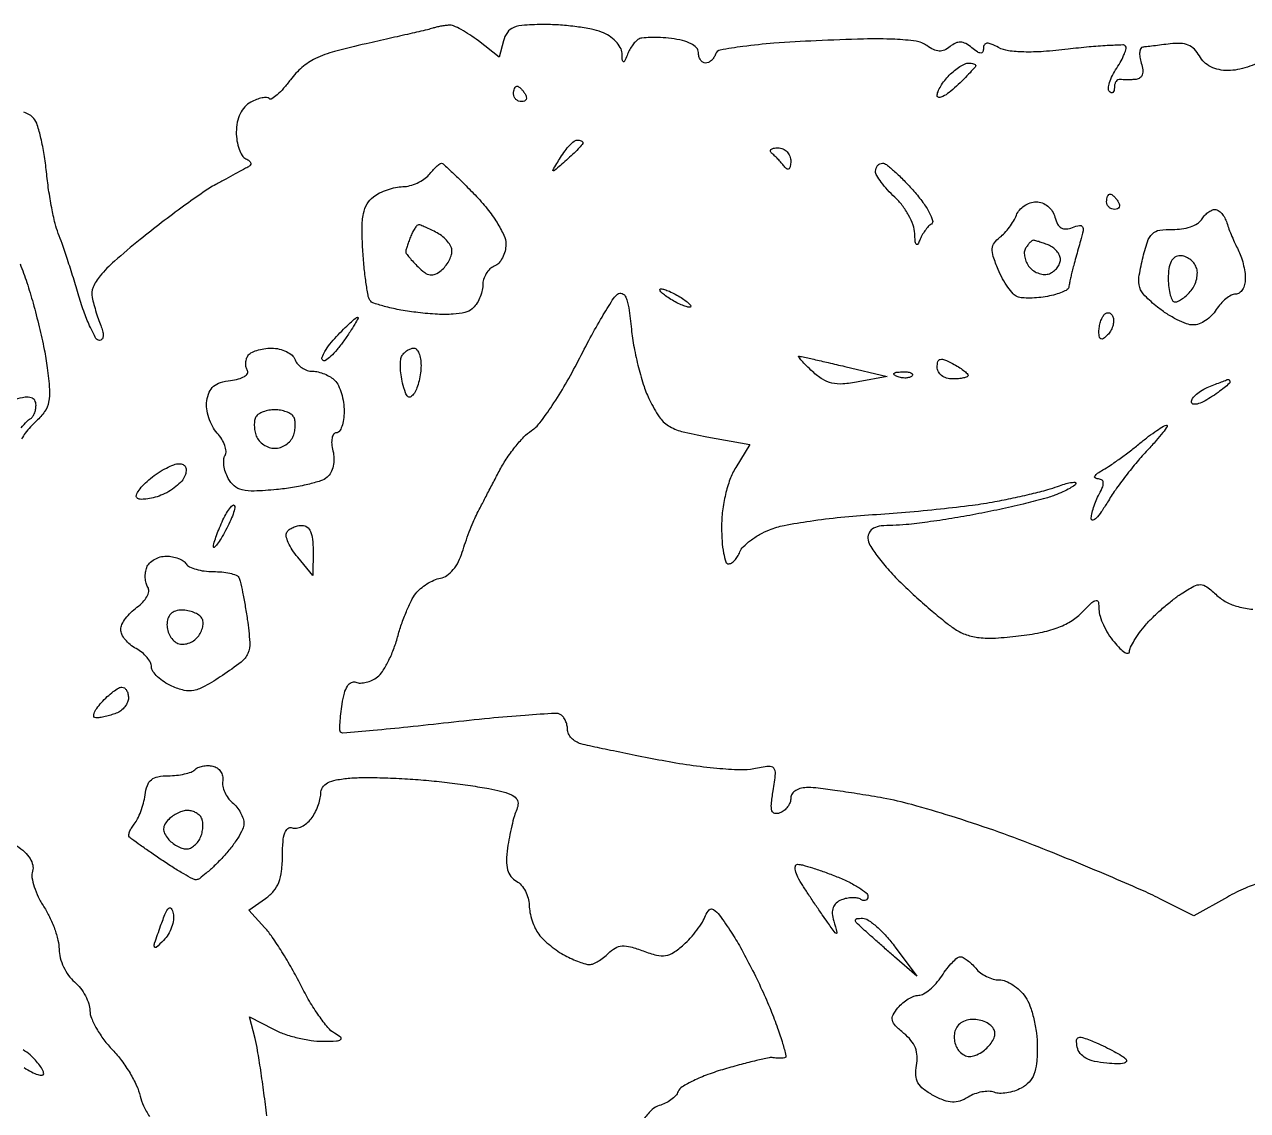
# Model space of a CAD drawing. Extents: x 0 to 102, y 0 to 135.
# Drawn here: x 41.24 to 54.68, y 38.5 to 50.42 of the extents above; entities that cross this region are included whole.
import ezdxf

# ---------------------------------------------------------------- set-up
doc = ezdxf.new("R2010")
doc.units = 0
doc.header["$MEASUREMENT"] = 0

msp = doc.modelspace()

# ---------------------------------------------------------------- linework, layer by layer
for points in [[(54.778595, 49.995784, -0.03084), (54.674673, 49.955077, -0.03052), (54.564176, 49.926787, -0.044507), (54.464227, 49.916691, -0.054897), (54.363007, 49.926639, -0.065462), (54.272604, 49.958454, -0.070606), (54.199032, 50.009886, -0.082264), (54.147083, 50.07744, 0.073696), (54.093344, 50.14984, 0.09837), (54.025438, 50.195212, 0.086257), (53.938338, 50.214766, 0.045016), (53.826856, 50.210169, -0.001262), (53.732674, 50.197984, -0.001424), (53.642159, 50.186767, -0.001299), (53.565129, 50.177647, -0.007789), (53.524949, 50.173629, 0.26322), (53.502684, 50.158434, 0.092548), (53.491886, 50.11981, 0.062357), (53.49393, 50.063862, 0.036582), (53.5095, 49.9986, -0.045324), (53.525628, 49.925361, -0.10991), (53.520526, 49.870533, -0.1602), (53.495015, 49.835502, -0.134305), (53.451751, 49.819382, -0.012106), (53.404429, 49.81628, -0.010307), (53.3544, 49.815249, -0.010435), (53.308825, 49.8162, -0.028724), (53.27685, 49.819382, 0.160889), (53.252697, 49.815423, 0.117605), (53.232038, 49.797464, 0.092074), (53.21812, 49.7677, 0.06353), (53.2134, 49.7307, -0.054903), (53.209638, 49.696541, -0.165262), (53.197608, 49.676785, -0.25649), (53.180057, 49.673334, -0.119911), (53.15964, 49.68576, -0.227942), (53.147668, 49.719911, -0.047559), (53.161022, 49.783783, -0.041101), (53.192458, 49.861739, -0.028653), (53.239837, 49.943963, 0.019584), (53.288493, 50.024972, 0.029763), (53.323624, 50.099171, 0.029602), (53.343836, 50.159452, 0.268626), (53.336962, 50.185238, 0.208108), (53.304766, 50.197913, 0.004717), (53.135979, 50.190354, 0.009794), (52.935436, 50.175531, 0.006376), (52.704488, 50.150931, -0.01232), (52.435349, 50.125494, -0.02335), (52.217686, 50.120508, -0.02843), (52.049578, 50.134093, -0.088712), (51.942023, 50.169072, 0.023063), (51.862058, 50.207235, 0.113228), (51.813096, 50.215825, 0.251098), (51.785872, 50.199363, 0.134532), (51.7752, 50.160418, -0.10101), (51.76737, 50.122056, -0.316536), (51.746201, 50.10893, -0.13722), (51.709302, 50.121604, -0.022289), (51.6483, 50.1678, 0.0492), (51.582227, 50.212462, 0.112193), (51.524583, 50.228579, 0.122001), (51.468779, 50.217637, 0.064163), (51.408709, 50.179592, -0.067924), (51.347809, 50.141658, -0.11645), (51.289342, 50.130439, -0.10281), (51.226961, 50.146179, -0.045026), (51.15356, 50.190384, 0.124078), (51.035088, 50.238413, 0.023632), (50.801613, 50.25972, 0.017471), (50.457359, 50.262754, 0.005363), (49.937919, 50.243605, 0.00623), (49.474649, 50.215759, 0.01516), (49.134232, 50.180636, 0.011968), (48.884935, 50.141155, 0.273543), (48.832418, 50.095555, -0.066894), (48.814269, 50.058489, -0.064797), (48.786813, 50.02708, -0.069977), (48.754612, 50.00583, -0.111354), (48.72255, 49.9986, -0.149773), (48.692976, 50.007662, -0.098647), (48.66778, 50.033158, -0.081881), (48.650789, 50.071266, -0.064091), (48.645, 50.116244, 0.195399), (48.624459, 50.166798, 0.081502), (48.564176, 50.211334, 0.05817), (48.469984, 50.246511, 0.031259), (48.34777, 50.268588, 0.01673), (48.228781, 50.278459, 0.020407), (48.117058, 50.279408, 0.019379), (48.024485, 50.272819, 0.118638), (47.979755, 50.256694, 0.068394), (47.949186, 50.229951, 0.02849), (47.915573, 50.18651, 0.027532), (47.884361, 50.1352, 0.031943), (47.860664, 50.0832, -0.011044), (47.834294, 50.018276, -0.411886), (47.82086, 50.012887, -0.280625), (47.810469, 50.02733, -0.00801), (47.805679, 50.106444, 0.119589), (47.787238, 50.169975, 0.061379), (47.737216, 50.236719, 0.055695), (47.665483, 50.296378, 0.054846), (47.581993, 50.339094, 0.042528), (47.470794, 50.370867, 0.015497), (47.308991, 50.397364, 0.015236), (47.129338, 50.415545, 0.017599), (46.95736, 50.4216, 0.014898), (46.734482, 50.414958, 0.079274), (46.615852, 50.388704, 0.14333), (46.546481, 50.334782, 0.092653), (46.502804, 50.24214), (46.455874, 50.06268), (46.227728, 50.24214, 0.020065), (46.133463, 50.310351, 0.023607), (46.038887, 50.366922, 0.023431), (45.955732, 50.406579, 0.117747), (45.905241, 50.414921, 0.017439), (45.862974, 50.410443, 0.010844), (45.813761, 50.402394, 0.010877), (45.765499, 50.392332, 0.019296), (45.7263, 50.381656, -0.018002), (45.667894, 50.365587, -0.000924), (45.477013, 50.320765, -0.00147), (45.249792, 50.268557, -0.001066), (44.996464, 50.211701, 0.012006), (44.649592, 50.12584, 0.044481), (44.438495, 50.047449, 0.066138), (44.290789, 49.951402, 0.05644), (44.164164, 49.815316, -0.019279), (44.089134, 49.721615, -0.032675), (44.018546, 49.650128, -0.036455), (43.960014, 49.605305, -0.355438), (43.931127, 49.608273, 0.195218), (43.902741, 49.620268, 0.05037), (43.852223, 49.615891, 0.043562), (43.790968, 49.598664, 0.032556), (43.727077, 49.569647, 0.088279), (43.661437, 49.517911, 0.06975), (43.611205, 49.442549, 0.062738), (43.579636, 49.348342, 0.049547), (43.569, 49.241273, 0.040232), (43.576811, 49.144351, 0.046382), (43.600064, 49.054612, 0.052284), (43.634129, 48.984219, 0.145766), (43.67475, 48.94815, -0.055492), (43.712294, 48.92526, -0.173192), (43.728014, 48.900706, -0.236985), (43.722254, 48.877057, -0.100721), (43.6959, 48.856361, 0.006653), (43.647535, 48.831288, 0.001182), (43.557744, 48.782939, 0.001278), (43.452776, 48.725751, 0.001151), (43.344382, 48.666011, 0.024456), (43.205316, 48.579804, 0.006306), (42.989837, 48.427128, 0.006403), (42.748218, 48.246535, 0.006477), (42.512241, 48.060498, 0.009779), (42.229814, 47.822554, 0.039637), (42.073014, 47.661458, 0.071452), (41.996358, 47.536426, 0.156963), (41.98573, 47.425998, 0.013033), (42.005067, 47.347493, 0.008405), (42.03135, 47.257574, 0.008449), (42.060037, 47.17045, 0.015733), (42.086672, 47.10105, -0.045491), (42.104753, 47.044017, -0.087545), (42.106732, 46.996266, -0.142576), (42.092975, 46.965166, -0.221283), (42.066832, 46.953, -0.271954), (42.027737, 46.975962, -0.018322), (41.966509, 47.095895, -0.022277), (41.901762, 47.253032, -0.014526), (41.840554, 47.43945, 0.003773), (41.779292, 47.640523, 0.003675), (41.714477, 47.84242, 0.003625), (41.654941, 48.018972, 0.013687), (41.613859, 48.128162, -0.038407), (41.578921, 48.237062, -0.011012), (41.541674, 48.410405, -0.011014), (41.508167, 48.608449, -0.011497), (41.483955, 48.804962, 0.015244), (41.459118, 48.994825, 0.017877), (41.423704, 49.172896, 0.017022), (41.383632, 49.319909, 0.096389), (41.345429, 49.391132, 0.087575), (41.299331, 49.43088, 0.062066), (41.236633, 49.458347, 0.060844)], [(41.194306, 47.793399, -0.014122), (41.268895, 47.5875, -0.012368), (41.337292, 47.36207, -0.008541), (41.403989, 47.103841, -0.008617), (41.459623, 46.853222, -0.017408), (41.493117, 46.6538, -0.015163), (41.517344, 46.415369, -0.067775), (41.508323, 46.275483, -0.101073), (41.464403, 46.171952, -0.058207), (41.374856, 46.069638, 0.022934), (41.307996, 46.003307, 0.027291), (41.251505, 45.934714, 0.027766), (41.211058, 45.872824, 0.131587)], [(54.822222, 40.995243, 0.047508), (54.654129, 40.939961, 0.024249), (54.454942, 40.840984), (54.085055, 40.63425), (53.712678, 40.822363, 0.013451), (53.505698, 40.920025, 0.0031), (53.151471, 41.073046, 0.0032), (52.741078, 41.244226, 0.003121), (52.3251, 41.411593, 0.010046), (51.889911, 41.573511, 0.00839), (51.421731, 41.728309, 0.008488), (50.98861, 41.855469, 0.022787), (50.6754, 41.926504, 0.00432), (50.418521, 41.970286, 0.004894), (50.171369, 42.007737, 0.004475), (49.960838, 42.035615, 0.026806), (49.85055, 42.043248, 0.057531), (49.776324, 42.035844, 0.082362), (49.714982, 42.011434, 0.103638), (49.674655, 41.973895, 0.154884), (49.6602, 41.928351, -0.092156), (49.651181, 41.879836, -0.066747), (49.624724, 41.831507, -0.065095), (49.585599, 41.790685, -0.077706), (49.539432, 41.764159, -0.13683), (49.484154, 41.758924, -0.282576), (49.452971, 41.786736, -0.099136), (49.446076, 41.859828, -0.014326), (49.465917, 42.00901, 0.012551), (49.491644, 42.197324, 0.213375), (49.473023, 42.255502, 0.247536), (49.418975, 42.275554, 0.016838), (49.251979, 42.247966, -0.059348), (49.105418, 42.236387, -0.012542), (48.848979, 42.253028, -0.012968), (48.550815, 42.287715, -0.011982), (48.246843, 42.338554, -0.001607), (47.95113, 42.396313, -0.002028), (47.677944, 42.451737, -0.001607), (47.449155, 42.499888, -0.016306), (47.35485, 42.523292, -0.068034), (47.298256, 42.548005, -0.067774), (47.25029, 42.587026, -0.07374), (47.217887, 42.633853, -0.115029), (47.2068, 42.681408, 0.056795), (47.201351, 42.729226, 0.049968), (47.185221, 42.776815, 0.052777), (47.161475, 42.817149, 0.095203), (47.133339, 42.843016, 0.154678), (47.074279, 42.857886, 0.002703), (46.740949, 42.835962, 0.006544), (46.350271, 42.803, 0.00428), (45.900699, 42.755248, -0.002577), (45.454399, 42.706306, -0.004172), (45.074294, 42.669808, -0.000857), (44.740941, 42.64118, -0.234884), (44.715187, 42.65139, -0.188294), (44.706508, 42.67447, -0.010022), (44.70911, 42.754349, -0.014593), (44.717058, 42.85131, -0.010017), (44.731475, 42.96073, -0.027925), (44.756417, 43.079571, -0.075551), (44.790951, 43.158265, -0.136471), (44.833572, 43.196807, -0.210616), (44.882425, 43.199191, 0.099321), (44.933313, 43.190539, 0.052938), (44.996833, 43.19919, 0.04973), (45.062389, 43.222417, 0.054843), (45.119779, 43.257561, 0.085297), (45.17565, 43.318557, 0.026064), (45.237949, 43.427548, 0.025253), (45.296137, 43.559024, 0.025135), (45.340875, 43.6959, -0.016713), (45.383944, 43.835591, -0.015569), (45.43718, 43.975485, -0.015767), (45.492259, 44.096769, -0.04973), (45.539432, 44.17248, -0.053398), (45.592286, 44.227726, -0.035486), (45.663207, 44.279423, -0.03563), (45.740172, 44.320249, -0.056617), (45.811261, 44.342502, 0.108282), (45.882328, 44.37305, 0.06205), (45.951193, 44.436646, 0.055223), (46.010132, 44.524506, 0.047984), (46.051753, 44.627322, -0.010313), (46.086324, 44.735476, -0.008092), (46.128105, 44.8513, -0.008194), (46.170486, 44.957791, -0.019851), (46.206144, 45.034556, -0.00078), (46.247783, 45.115304, -0.000229), (46.31201, 45.239238, -0.00023), (46.384413, 45.378637, -0.000246), (46.455263, 45.51473, -0.025752), (46.53397, 45.648454, -0.022049), (46.629933, 45.780745, -0.022637), (46.728011, 45.893268, -0.057205), (46.811332, 45.962644, 0.085045), (46.902929, 46.047928, 0.015321), (47.03891, 46.238098, 0.016132), (47.185724, 46.473391, 0.013977), (47.324605, 46.729044, -0.00686), (47.457471, 46.982146, -0.008976), (47.586177, 47.209525, -0.006943), (47.699414, 47.395504, -0.079485), (47.755757, 47.459817, -0.271115), (47.806888, 47.468238, -0.209146), (47.847917, 47.427761, -0.059243), (47.879509, 47.309701, -0.010071), (47.908136, 47.078111, 0.021567), (47.937872, 46.875853, 0.015913), (47.987471, 46.655011, 0.016145), (48.047856, 46.448928, 0.034327), (48.110373, 46.295068, 0.034593), (48.214041, 46.115564, 0.102911), (48.315215, 46.016906, 0.081321), (48.460943, 45.954359, 0.016504), (48.736908, 45.8955), (49.209516, 45.8109), (49.054603, 45.5571, 0.049232), (48.991742, 45.426843, 0.029654), (48.94233, 45.262432, 0.028237), (48.91015, 45.081694, 0.029667), (48.899245, 44.90145, 0.017691), (48.904527, 44.74741, 0.028786), (48.921123, 44.617643, 0.028512), (48.944864, 44.521371, 0.329176), (48.974349, 44.4996, 0.141832), (49.006928, 44.509031, 0.060413), (49.04244, 44.537999, 0.053035), (49.075273, 44.580313, 0.046914), (49.100059, 44.63032, -0.106771), (49.137999, 44.688337, -0.034072), (49.216602, 44.756008, -0.032236), (49.316985, 44.821522, -0.030893), (49.426361, 44.874629, -0.050632), (49.585205, 44.92187, -0.01055), (49.872333, 44.970211, -0.010973), (50.20948, 45.012147, -0.01017), (50.556793, 45.040505, 0.00608), (50.91974, 45.067152, 0.005099), (51.303895, 45.104007, 0.005149), (51.654227, 45.144879, 0.01409), (51.900473, 45.183259, 0.006858), (52.102524, 45.223484, 0.006704), (52.304932, 45.269519, 0.006626), (52.481489, 45.314657, 0.024948), (52.59013, 45.34987, -0.017418), (52.666954, 45.376054, -0.031574), (52.731571, 45.39122, -0.037546), (52.778353, 45.395552, -0.419287), (52.7904, 45.383712, -0.25045), (52.779253, 45.362854, -0.018915), (52.722801, 45.328137, -0.022533), (52.648452, 45.290512, -0.015026), (52.560274, 45.253918, -0.025711), (52.431785, 45.212489, -0.005892), (52.210622, 45.156319, -0.006076), (51.953885, 45.097616, -0.00589), (51.693124, 45.044527, -0.007076), (51.429071, 44.997862, -0.006969), (51.162459, 44.958432, -0.006876), (50.927965, 44.930362, -0.02634), (50.78115, 44.922614, 0.027718), (50.650671, 44.915369, 0.091291), (50.568477, 44.890575, 0.149104), (50.522963, 44.846346, 0.126593), (50.5062, 44.781198, 0.140381), (50.52793, 44.705327, 0.021592), (50.61752, 44.57467, 0.022681), (50.740057, 44.426076, 0.017955), (50.885161, 44.276688, 0.007416), (51.045037, 44.127985, 0.00704), (51.212023, 43.98144, 0.00701), (51.363321, 43.856008, 0.024539), (51.465726, 43.781483, 0.06214), (51.58989, 43.720596, 0.05654), (51.729252, 43.689602, 0.040932), (51.90827, 43.685294, 0.01481), (52.161822, 43.707505, 0.020118), (52.399575, 43.745196, 0.0384), (52.585674, 43.797546, 0.047355), (52.73263, 43.867741, 0.061363), (52.850257, 43.959566, -0.007401), (52.967804, 44.073683, -0.141561), (53.012756, 44.096775, -0.423718), (53.037591, 44.079481, -0.040259), (53.0442, 43.997527, 0.077886), (53.055774, 43.923678, 0.031664), (53.093076, 43.828696, 0.030376), (53.146906, 43.729751, 0.033912), (53.210585, 43.641822, 0.022275), (53.274778, 43.571398, 0.055952), (53.328922, 43.52803, 0.148456), (53.363354, 43.518546, 0.39782), (53.379785, 43.534905, -0.105455), (53.391647, 43.583282, -0.022898), (53.432826, 43.659313, -0.022908), (53.489661, 43.744572, -0.020172), (53.556396, 43.828099, -0.021368), (53.63876, 43.915248, -0.012854), (53.743345, 44.011742, -0.012863), (53.852466, 44.102494, -0.021866), (53.948764, 44.171869, -0.019995), (54.085327, 44.253839, -0.137636), (54.160837, 44.271284, -0.151296), (54.23086, 44.245976, -0.025729), (54.34082, 44.153625, 0.067233), (54.444938, 44.079959, 0.054189), (54.572683, 44.029938, 0.04372), (54.732887, 44.001187, 0.02255)], [(41.205223, 45.993223, -0.010633), (41.271511, 46.068213, -0.102209), (41.30595, 46.0929, 0.130506), (41.330271, 46.112478, 0.05819), (41.350762, 46.148496, 0.051995), (41.364695, 46.194009, 0.048335), (41.3694, 46.242562, 0.132201), (41.355179, 46.295408, 0.196429), (41.317712, 46.324314, 0.103375), (41.249302, 46.328642, 0.024642), (41.13675, 46.306751, 0.045917)], [(43.90365, 38.437533, 0.004746), (43.873012, 38.689137, 0.004793), (43.837696, 38.939293, 0.004678), (43.802819, 39.156532, 0.019342), (43.775459, 39.286665), (43.715868, 39.524093), (43.976633, 39.389247, 0.036218), (44.096787, 39.337759, 0.02305), (44.242799, 39.294767, 0.023134), (44.390744, 39.2657, 0.039259), (44.516549, 39.256973, 0.007283), (44.67028, 39.260629, 0.141793), (44.714933, 39.275429, 0.508256), (44.715631, 39.29984, 0.032914), (44.646666, 39.346327, -0.089099), (44.575373, 39.406992, -0.019153), (44.47683, 39.536689, -0.019426), (44.372891, 39.697928, -0.017458), (44.277784, 39.872505, 0.012734), (44.180684, 40.054815, 0.011339), (44.070748, 40.239249, 0.011457), (43.96432, 40.400592, 0.03411), (43.881703, 40.503972), (43.70547, 40.696045), (43.891035, 40.82602, 0.065605), (43.978997, 40.906665, 0.080716), (44.035859, 41.002249, 0.065492), (44.066892, 41.126484, 0.028503), (44.0766, 41.296647, -0.018333), (44.082235, 41.45028, -0.065192), (44.102104, 41.546553, -0.145039), (44.135968, 41.593808, -0.251585), (44.18235, 41.601675, 0.124712), (44.230431, 41.597975, 0.067655), (44.28731, 41.615972, 0.060732), (44.343875, 41.651662, 0.058108), (44.391159, 41.700375, 0.042301), (44.430821, 41.762267, 0.030252), (44.464736, 41.837231, 0.030734), (44.488472, 41.913179, 0.05572), (44.496909, 41.977643, -0.140911), (44.517598, 42.044809, -0.127067), (44.571472, 42.093925, -0.07668), (44.667097, 42.127043, -0.024445), (44.81685, 42.146843, -0.020739), (44.976201, 42.153397, -0.007529), (45.202441, 42.149906, -0.007451), (45.450208, 42.138653, -0.008814), (45.684, 42.120399, -0.006489), (45.911964, 42.095562, -0.006241), (46.14219, 42.06453, -0.006191), (46.344402, 42.032136, -0.022446), (46.471596, 42.004211, -0.030276), (46.584227, 41.966695, -0.116954), (46.643999, 41.92448, -0.185024), (46.663712, 41.871647, -0.101298), (46.649054, 41.803112, 0.034004), (46.623163, 41.730981, 0.011151), (46.594748, 41.621681, 0.011051), (46.568524, 41.498606, 0.012275), (46.548771, 41.378716, 0.028644), (46.53748, 41.240425, 0.071637), (46.549463, 41.140063, 0.099173), (46.585378, 41.067493, 0.101176), (46.646263, 41.014962, -0.087652), (46.699099, 40.971791, -0.055361), (46.744189, 40.905922, -0.053527), (46.775251, 40.828759, -0.065419), (46.786491, 40.751846, 0.045327), (46.79504, 40.670758, 0.030805), (46.818664, 40.58095, 0.03109), (46.852544, 40.496367, 0.05296), (46.892241, 40.431469, 0.039123), (46.944913, 40.372964, 0.019967), (47.019308, 40.307757, 0.019711), (47.101797, 40.246299, 0.027888), (47.180088, 40.198819, 0.016976), (47.257006, 40.161146, 0.017661), (47.335305, 40.129311, 0.017642), (47.404729, 40.106645, 0.070188), (47.448995, 40.1004, 0.101223), (47.489727, 40.108731, 0.033186), (47.544601, 40.136596, 0.031498), (47.602978, 40.176464, 0.030818), (47.656335, 40.223621, -0.066495), (47.731266, 40.280892, -0.113895), (47.806226, 40.303506, -0.08331), (47.89959, 40.294133, -0.023663), (48.03884, 40.248973, 0.02811), (48.186278, 40.202602, 0.100082), (48.284654, 40.197776, 0.10915), (48.372469, 40.231627, 0.036816), (48.481547, 40.316102, 0.026766), (48.556041, 40.390699, 0.021425), (48.628191, 40.478411, 0.021915), (48.688015, 40.565541, 0.050134), (48.723186, 40.636944, -0.113077), (48.76427, 40.699284, -0.347496), (48.811292, 40.703718, -0.094311), (48.877378, 40.640537, -0.0088), (49.005621, 40.453967, -0.01972), (49.106396, 40.287803, -0.008986), (49.225445, 40.063402, -0.008883), (49.342599, 39.822123, -0.012077), (49.439094, 39.600173, -0.009642), (49.515215, 39.401964, -0.016513), (49.569981, 39.233531, -0.010789), (49.605937, 39.098245, -0.433608), (49.590823, 39.075182, -0.029845), (49.563965, 39.07214, -0.015803), (49.530447, 39.07142, -0.015673), (49.496001, 39.072849, -0.02336), (49.466063, 39.076444, 0.093908), (49.420754, 39.075491, 0.005156), (49.281368, 39.044523, 0.007849), (49.115557, 39.003132, 0.005646), (48.931732, 38.951937, 0.01805), (48.749744, 38.891828, 0.023939), (48.589341, 38.823448, 0.022494), (48.464729, 38.756047, 0.167435), (48.422066, 38.705211, -0.093913), (48.393856, 38.659576, -0.047764), (48.343601, 38.614204, -0.045136), (48.280916, 38.575883, -0.050725), (48.21473, 38.551186, 0.126213), (48.138742, 38.508992, 0.037217), (48.048349, 38.409681, 0.034064)], [(41.157367, 41.40427, -0.041477), (41.244589, 41.336163, -0.067405), (41.304351, 41.263804, -0.085281), (41.333449, 41.192114, -0.131187), (41.330424, 41.125603, 0.116027), (41.325144, 41.055632, 0.038028), (41.34904, 40.954361, 0.035517), (41.393706, 40.842123, 0.033401), (41.454603, 40.7349, -0.033194), (41.518762, 40.622044, -0.02641), (41.573051, 40.492836, -0.027114), (41.610628, 40.367255, -0.058548), (41.622643, 40.267252, 0.066513), (41.635246, 40.174761, 0.043461), (41.672739, 40.073665, 0.043201), (41.727588, 39.979696, 0.06208), (41.7924, 39.90853, -0.051112), (41.857146, 39.840485, -0.041624), (41.911897, 39.756041, -0.0432), (41.949372, 39.668792, -0.080005), (41.9616, 39.592858, 0.099372), (41.978322, 39.509549, 0.031785), (42.034641, 39.395801, 0.03029), (42.11509, 39.274035, 0.029588), (42.21025, 39.161871, -0.031182), (42.309403, 39.044244, -0.024732), (42.401706, 38.905965, -0.025351), (42.47465, 38.768695, -0.055443), (42.512846, 38.656072, 0.057345), (42.54948, 38.549386, 0.033662), (42.615756, 38.431629, 0.033274)], [(41.237657, 38.969252, 0.022511), (41.320713, 38.920026, 0.04607), (41.390449, 38.890712, 0.080948), (41.437262, 38.883909, 0.409178), (41.454, 38.900938, 0.126178), (41.444541, 38.937822, 0.030116), (41.41051, 38.991829, 0.029071), (41.36262, 39.050977, 0.025181), (41.30595, 39.10723, 0.059502), (41.227604, 39.162278, 0.02479)]]:
    msp.add_lwpolyline(points, format="xyb")
for points in [[(51.612043, 49.9986, -0.033317), (51.642134, 49.996593, -0.051072), (51.667524, 49.990506, -0.066186), (51.685033, 49.981623, -0.24713), (51.6906, 49.971047, -0.184988), (51.684006, 49.953834, -0.005011), (51.628472, 49.893221, -0.009762), (51.560152, 49.82294, -0.006459), (51.4791, 49.7448, -0.022137), (51.397819, 49.674948, -0.050887), (51.329728, 49.63188, -0.113623), (51.285857, 49.62133, -0.417068), (51.2676, 49.63941, -0.099487), (51.276635, 49.68437, -0.033665), (51.306652, 49.744358, -0.031924), (51.349667, 49.807901, -0.031633), (51.400543, 49.865657, -0.02687), (51.457209, 49.916539, -0.029203), (51.51751, 49.959548, -0.03046), (51.573003, 49.989883, -0.110284)], [(46.651907, 49.7448, -0.151918), (46.669735, 49.739255, -0.038439), (46.693614, 49.719949, -0.035638), (46.718743, 49.692583, -0.029505), (46.7415, 49.6602, -0.082592), (46.754741, 49.627874, -0.161196), (46.752109, 49.600451, -0.182303), (46.734221, 49.582223, -0.108972), (46.704193, 49.5756, -0.093332), (46.669993, 49.58204, -0.09642), (46.640918, 49.600451, -0.099167), (46.621458, 49.62792, -0.105053), (46.6146, 49.6602, -0.042167), (46.617336, 49.692589, -0.061769), (46.625559, 49.719949, -0.081139), (46.637641, 49.738501, -0.210953)], [(47.31175, 49.1526, -0.043484), (47.336346, 49.150457, -0.063232), (47.357127, 49.144026, -0.082911), (47.371194, 49.134569, -0.206224), (47.376, 49.123412, -0.184595), (47.369281, 49.105833, -0.007643), (47.322777, 49.055457, -0.012385), (47.264241, 48.996932, -0.008386), (47.194816, 48.933062, -0.001098), (47.065341, 48.818403, -0.295422), (47.051294, 48.816307, -0.449461), (47.047996, 48.826986, -0.001408), (47.130566, 48.96225, -0.022758), (47.180045, 49.035136, -0.029718), (47.232024, 49.096685, -0.030245), (47.279761, 49.14112, -0.174005)], [(49.5192, 49.068, -0.102919), (49.573279, 49.056749, -0.101386), (49.618715, 49.024837, -0.098893), (49.648743, 48.976861, -0.092982), (49.658905, 48.91995, -0.037587), (49.654414, 48.866543, -0.159858), (49.639922, 48.838437, -0.327207), (49.619106, 48.835392, -0.111066), (49.59447, 48.8565, 0.017789), (49.564745, 48.893507, 0.011028), (49.527387, 48.934887, 0.01106), (49.488652, 48.974159, 0.019542), (49.454766, 49.00455, -0.129577), (49.437574, 49.028576, -0.297449), (49.44211, 49.049362, -0.152297), (49.470023, 49.063732, -0.043317)], [(45.821353, 48.8988, -0.188377), (45.842149, 48.890677, -0.002597), (45.943355, 48.796398, -0.006881), (46.059711, 48.683813, -0.004423), (46.191694, 48.550199, -0.023828), (46.324529, 48.399587, -0.029046), (46.43328, 48.246298, -0.031209), (46.508258, 48.107926, -0.108971), (46.53, 48.00935, -0.061072), (46.520543, 47.932211, -0.060268), (46.492723, 47.859271, -0.065753), (46.451651, 47.80126, -0.114747), (46.4031, 47.768406, 0.098869), (46.354578, 47.737748, 0.066858), (46.313477, 47.686575, 0.063864), (46.285682, 47.623592, 0.072137), (46.2762, 47.558214, -0.062047), (46.267612, 47.489272, -0.044155), (46.241906, 47.415695, -0.044576), (46.204155, 47.348752, -0.068987), (46.159453, 47.299826, -0.11797), (46.080335, 47.260837, -0.038674), (45.95091, 47.241845, -0.030719), (45.779554, 47.240648, -0.01564), (45.564875, 47.259095, -0.014404), (45.378202, 47.286506, -0.019882), (45.21271, 47.322536, -0.016898), (45.080699, 47.36163, -0.175652), (45.037015, 47.396201, -0.094324), (45.015991, 47.451141, -0.009231), (44.993419, 47.591966, -0.011422), (44.973284, 47.762361, -0.008807), (44.958855, 47.948966, -0.014265), (44.951356, 48.190563, -0.049853), (44.966456, 48.345547, -0.080104), (45.00598, 48.451638, -0.101474), (45.074711, 48.530202, -0.048468), (45.142953, 48.572319, -0.030747), (45.229276, 48.608268, -0.030761), (45.319273, 48.633334, -0.048835), (45.398691, 48.642309, 0.059813), (45.475333, 48.652675, 0.043135), (45.556747, 48.681487, 0.043696), (45.630514, 48.723106, 0.069373), (45.684, 48.7719, -0.013892), (45.726675, 48.820507, -0.019164), (45.767791, 48.861523, -0.01607), (45.80354, 48.892483, -0.172066)], [(50.666636, 48.8988, -0.168704), (50.709507, 48.883911, -0.014581), (50.799533, 48.80844, -0.01792), (50.903577, 48.709019, -0.012937), (51.012557, 48.591191, -0.021689), (51.110379, 48.469518, -0.036577), (51.17997, 48.358684, -0.043625), (51.217088, 48.270977, -0.338301), (51.203206, 48.231641, 0.063449), (51.169296, 48.202739, 0.029509), (51.132915, 48.157681, 0.028652), (51.099791, 48.105193, 0.035499), (51.075464, 48.0528, -0.054049), (51.054426, 48.01156, -0.523351), (51.03795, 48.011119, -0.137002), (51.025588, 48.043868, -0.013891), (51.020479, 48.127699, 0.078991), (51.00283, 48.219104, 0.038333), (50.953634, 48.327798, 0.036787), (50.883732, 48.435618, 0.043691), (50.8023, 48.525509, -0.020757), (50.721328, 48.607054, -0.025344), (50.652928, 48.68998, -0.025178), (50.60355, 48.76394, -0.1354), (50.5908, 48.81016, -0.08422), (50.596542, 48.844011, -0.093175), (50.613077, 48.872762, -0.100491), (50.637709, 48.891989, -0.116135)], [(53.166107, 48.5604, -0.151918), (53.183935, 48.554855, -0.038439), (53.207814, 48.535549, -0.035638), (53.232943, 48.508183, -0.029505), (53.2557, 48.4758, -0.082592), (53.268941, 48.443474, -0.161196), (53.266309, 48.416051, -0.182303), (53.248421, 48.397823, -0.108972), (53.218393, 48.3912, -0.093332), (53.184193, 48.39764, -0.09642), (53.155118, 48.416051, -0.099167), (53.135658, 48.44352, -0.105053), (53.1288, 48.4758, -0.042167), (53.131536, 48.508189, -0.061769), (53.139759, 48.535549, -0.081139), (53.151841, 48.554101, -0.210953)], [(52.354878, 48.4758, -0.094556), (52.42091, 48.4632, -0.077847), (52.482812, 48.426724, -0.075745), (52.532019, 48.37193, -0.081367), (52.561204, 48.306251, 0.05585), (52.590017, 48.231378, 0.141646), (52.629807, 48.189545, 0.154535), (52.683314, 48.177447, 0.07065), (52.75387, 48.19362, -0.040574), (52.831217, 48.216307, -0.319434), (52.863573, 48.202083, -0.191198), (52.870769, 48.157607, -0.017114), (52.842053, 48.04592, 0.0022), (52.816712, 47.958281, 0.001787), (52.790299, 47.86413, 0.001805), (52.766582, 47.77719, 0.004699), (52.750327, 47.7144, 0.00453), (52.737762, 47.661886, 0.004499), (52.726121, 47.609036, 0.004415), (52.716768, 47.562649, 0.017484), (52.712273, 47.533912, -0.238109), (52.696712, 47.510558, -0.030534), (52.640936, 47.483303, -0.030343), (52.566053, 47.45742, -0.020814), (52.478512, 47.436876, -0.022475), (52.383911, 47.423164, -0.021893), (52.287626, 47.417842, -0.022414), (52.202796, 47.420674, -0.072177), (52.147858, 47.433093, -0.117645), (52.100971, 47.465212, -0.030443), (52.043333, 47.537207, -0.029248), (51.985862, 47.629746, -0.026149), (51.937183, 47.731823, -0.019063), (51.884151, 47.875066, -0.092554), (51.872808, 47.960582, -0.145798), (51.8955, 48.024273, -0.074082), (51.95583, 48.085294, 0.043986), (52.008122, 48.132196, 0.027295), (52.061105, 48.195458, 0.027284), (52.106922, 48.264175, 0.043662), (52.137338, 48.32775, -0.086972), (52.170686, 48.384345, -0.066913), (52.224155, 48.43231, -0.066472), (52.288801, 48.464727, -0.083207)], [(54.320059, 48.3912, -0.149751), (54.355208, 48.380431, -0.065081), (54.392174, 48.34771, -0.056138), (54.425249, 48.299787, -0.047985), (54.448931, 48.24315, 0.015807), (54.472111, 48.17586, 0.008828), (54.504329, 48.095437, 0.0088), (54.539807, 48.01519, 0.014122), (54.573176, 47.948198, -0.038707), (54.603238, 47.879593, -0.023322), (54.628563, 47.794409, -0.023283), (54.645925, 47.706863, -0.037324), (54.6516, 47.630948, -0.060663), (54.643667, 47.565806, -0.079313), (54.620301, 47.51064, -0.097302), (54.585689, 47.473704, -0.157243), (54.54505, 47.4606, 0.121331), (54.496693, 47.44869, 0.047568), (54.43876, 47.410897, 0.043473), (54.381142, 47.356136, 0.041443), (54.332833, 47.2914, -0.056393), (54.281486, 47.22671, -0.049767), (54.214927, 47.172026, -0.052607), (54.14397, 47.134796, -0.095522), (54.079833, 47.12262, -0.08815), (54.006726, 47.135825, -0.027385), (53.903907, 47.180428, -0.026431), (53.792321, 47.24386, -0.02628), (53.687828, 47.318822, -0.026536), (53.548062, 47.443377, -0.122449), (53.492204, 47.535277, -0.113618), (53.483738, 47.646191, -0.021375), (53.522975, 47.847152, -0.020721), (53.576571, 48.035665, -0.118693), (53.630929, 48.123393, -0.157891), (53.711343, 48.163897, -0.045339), (53.852247, 48.172756, 0.04218), (53.952691, 48.178435, 0.045304), (54.048296, 48.200956, 0.050045), (54.125764, 48.235727, 0.127746), (54.169354, 48.278506, -0.049257), (54.20139, 48.321615, -0.047833), (54.241531, 48.358096, -0.051773), (54.283346, 48.383083, -0.109224)], [(45.571713, 48.222, 0.212977), (45.553543, 48.213893, 0.034648), (45.529219, 48.182691, 0.032998), (45.504051, 48.139432, 0.02364), (45.481551, 48.088181, 0.006751), (45.461886, 48.03479, 0.008621), (45.445284, 47.985053, 0.006944), (45.432724, 47.943119, 0.069398), (45.4302, 47.925024, 0.163247), (45.436051, 47.907582, 0.010245), (45.47011, 47.864394, 0.014243), (45.514015, 47.814005, 0.010043), (45.566063, 47.759823, 0.038752), (45.638902, 47.697477, 0.121064), (45.698153, 47.673155, 0.145561), (45.755267, 47.681235, 0.06587), (45.819863, 47.721839, 0.050305), (45.86499, 47.76768, 0.042082), (45.903156, 47.824325, 0.043911), (45.92929, 47.882687, 0.083508), (45.9378, 47.933282, 0.116794), (45.925994, 47.983134, 0.054524), (45.889731, 48.039213, 0.04979), (45.836756, 48.092501, 0.049404), (45.774162, 48.134423, 0.009095), (45.708659, 48.167961, 0.011686), (45.647192, 48.196274, 0.009611), (45.595119, 48.217622, 0.092723)], [(52.323174, 48.0528, 0.172149), (52.308072, 48.047442, 0.030702), (52.28568, 48.02686, 0.03003), (52.261332, 47.998306, 0.023118), (52.23821, 47.964494, 0.122555), (52.224599, 47.921957, 0.068456), (52.228473, 47.867417, 0.06172), (52.24827, 47.809787, 0.059707), (52.281702, 47.758023, 0.073753), (52.328223, 47.716321, 0.066676), (52.386423, 47.688176, 0.070018), (52.447006, 47.67731, 0.101364), (52.500485, 47.68618, 0.072121), (52.546634, 47.712018, 0.063861), (52.58574, 47.750855, 0.066858), (52.612201, 47.796247, 0.098889), (52.6212, 47.8413, 0.108103), (52.611262, 47.886726, 0.066431), (52.581891, 47.933223, 0.061865), (52.538545, 47.973697, 0.065386), (52.487381, 48.001449, 0.006987), (52.433914, 48.021113, 0.008844), (52.383944, 48.037716, 0.007239), (52.341784, 48.050233, 0.068641)], [(53.935155, 47.8836, 0.14594), (53.878582, 47.866728, 0.13052), (53.837546, 47.821017, 0.084893), (53.813141, 47.742842, 0.033318), (53.8056, 47.6298, 0.027681), (53.810988, 47.532553, 0.043498), (53.827408, 47.450554, 0.053871), (53.851224, 47.392978, 0.274322), (53.879841, 47.376, 0.117345), (53.915481, 47.384481, 0.036597), (53.962948, 47.41296, 0.034309), (54.01307, 47.453671, 0.031842), (54.058506, 47.501823, 0.065458), (54.094797, 47.559452, 0.054222), (54.117829, 47.628278, 0.056234), (54.124918, 47.697371, 0.08931), (54.11382, 47.755623, 0.080404), (54.08536, 47.804545, 0.065564), (54.041079, 47.846007, 0.066571), (53.988353, 47.874038, 0.089158)], [(48.3912, 47.4606, -0.018122), (48.45601, 47.422832, -0.025446), (48.510697, 47.384221, -0.023718), (48.551205, 47.349188, -0.205392), (48.5604, 47.327747, -0.439016), (48.549184, 47.317435, -0.048507), (48.510697, 47.324473, -0.03505), (48.456129, 47.344261, -0.018363), (48.3912, 47.376, -0.018122), (48.32639, 47.413768, -0.025446), (48.271702, 47.452379, -0.023718), (48.231195, 47.487412, -0.205392), (48.222, 47.508853, -0.439016), (48.233216, 47.519165, -0.048507), (48.271702, 47.512127, -0.03505), (48.326271, 47.492339, -0.018363)], [(44.900808, 47.2068, -0.565007), (44.906866, 47.196744, -0.010415), (44.87023, 47.130815, -0.014656), (44.818225, 47.047375, -0.008031), (44.749932, 46.948129, -0.019693), (44.675892, 46.852366, -0.033558), (44.605893, 46.779397, -0.03831), (44.547716, 46.734013, -0.356922), (44.518237, 46.736963, -0.29836), (44.511744, 46.768117, -0.038424), (44.542962, 46.832543, -0.034714), (44.596524, 46.911268, -0.021843), (44.669113, 46.995634, -0.007814), (44.747545, 47.076548, -0.011569), (44.819006, 47.14477, -0.00688), (44.880437, 47.199231, -0.17979)], [(53.200005, 47.204685, -0.099514), (53.205482, 47.160516, -0.059262), (53.195262, 47.108327, -0.055968), (53.171897, 47.056509, -0.062578), (53.138317, 47.013278, -0.034004), (53.092628, 46.973413, -0.258294), (53.06535, 46.969461, -0.271978), (53.048506, 46.990373, -0.036751), (53.0442, 47.04888, -0.041901), (53.048749, 47.103071, -0.036082), (53.062321, 47.158615, -0.037708), (53.082212, 47.207401, -0.080892), (53.105888, 47.240287, -0.120996), (53.131927, 47.256059, -0.167901), (53.158981, 47.255275, -0.142612), (53.182976, 47.237224, -0.080367)], [(43.957348, 46.8684, -0.05628), (44.04096, 46.858959, -0.058178), (44.119373, 46.831123, -0.064545), (44.181184, 46.790073, -0.122922), (44.215206, 46.7415, 0.088829), (44.244525, 46.692987, 0.066547), (44.291671, 46.651877, 0.065612), (44.348738, 46.624087, 0.080708), (44.407131, 46.6146, -0.059364), (44.469401, 46.607181, -0.039024), (44.538108, 46.584778, -0.039012), (44.602533, 46.551957, -0.059128), (44.65188, 46.51308, -0.087124), (44.690879, 46.457469, -0.036597), (44.723579, 46.371798, -0.034792), (44.74591, 46.272818, -0.038105), (44.7534, 46.17468, -0.034604), (44.747113, 46.08395, -0.05272), (44.728075, 46.007383, -0.068699), (44.700257, 45.954752, -0.241377), (44.667188, 45.9378, 0.246311), (44.637961, 45.922472, 0.105253), (44.620468, 45.880519, 0.068947), (44.617446, 45.817135, 0.038987), (44.630327, 45.741172, -0.054409), (44.642144, 45.655578, -0.061513), (44.634331, 45.573043, -0.067737), (44.608207, 45.502036, -0.09788), (44.566118, 45.450299, -0.094742), (44.495266, 45.411242, -0.019016), (44.356005, 45.37167, -0.019463), (44.187946, 45.337619, -0.017092), (44.010306, 45.314972, -0.012818), (43.765749, 45.298565, -0.06761), (43.632182, 45.311112, -0.12262), (43.546526, 45.354912, -0.09092), (43.480014, 45.438394, -0.044024), (43.450367, 45.507857, -0.045896), (43.433846, 45.580478, -0.05041), (43.431814, 45.64555, -0.121611), (43.446475, 45.691079, 0.162098), (43.457141, 45.736189, 0.063497), (43.443257, 45.799445, 0.054058), (43.409289, 45.869607, 0.044196), (43.358989, 45.936154, -0.062072), (43.306698, 46.010721, -0.044061), (43.266922, 46.104924, -0.044463), (43.244648, 46.203328, -0.068714), (43.244952, 46.290373, -0.067369), (43.271367, 46.383912, -0.113789), (43.319556, 46.449128, -0.102), (43.3956, 46.491119, -0.046729), (43.506984, 46.514608, 0.034206), (43.593295, 46.530566, 0.06691), (43.657993, 46.556771, 0.116307), (43.69177, 46.58824, 0.293726), (43.692342, 46.620358, -0.084578), (43.677584, 46.656794, -0.059529), (43.673287, 46.700891, -0.058578), (43.67953, 46.745581, -0.074578), (43.6959, 46.7838, -0.131736), (43.730458, 46.816335, -0.045117), (43.794268, 46.843549, -0.041106), (43.873451, 46.862154, -0.037171)], [(45.519793, 46.8684, -0.220327), (45.550158, 46.854337, -0.078421), (45.575635, 46.812485, -0.059435), (45.592773, 46.750936, -0.039933), (45.598105, 46.67805, -0.032159), (45.59232, 46.596829, -0.025367), (45.576006, 46.51019, -0.026003), (45.552479, 46.431015, -0.056071), (45.524693, 46.373911, -0.093102), (45.487824, 46.334378, -0.348718), (45.456164, 46.335533, -0.136238), (45.427057, 46.378778, -0.018934), (45.396501, 46.483552, -0.026896), (45.37871, 46.575009, -0.029503), (45.371549, 46.665057, -0.030799), (45.374718, 46.741913, -0.113177), (45.390305, 46.787691, -0.063474), (45.415288, 46.818564, -0.051619), (45.448918, 46.844692, -0.053387), (45.485654, 46.862469, -0.086219)], [(49.749998, 46.780216, -0.030552), (49.777081, 46.775917, -0.000611), (49.912883, 46.745591, -0.00145), (50.071407, 46.709505, -0.000973), (50.2524, 46.667379), (50.7177, 46.558127), (50.400931, 46.49802, -0.027344), (50.230714, 46.475274, -0.074915), (50.110039, 46.483902, -0.086675), (50.007642, 46.526453, -0.045847), (49.898528, 46.610857, -0.008395), (49.829874, 46.677006, -0.016807), (49.778324, 46.731945, -0.018659), (49.745541, 46.772265, -0.652475)], [(51.4368, 46.6992, -0.016854), (51.501615, 46.661649, -0.02397), (51.556297, 46.623696, -0.021557), (51.59713, 46.589458, -0.210508), (51.606, 46.569323, -0.305107), (51.595735, 46.554067, -0.039496), (51.556297, 46.541551, -0.03519), (51.501648, 46.532844, -0.021917), (51.4368, 46.53, -0.072129), (51.370909, 46.539555, -0.09192), (51.316304, 46.567385, -0.10511), (51.280407, 46.609429, -0.124952), (51.2676, 46.659877, -0.067049), (51.2758, 46.720753, -0.275318), (51.301557, 46.745514, -0.158653), (51.348474, 46.741454, -0.0226)], [(50.87985, 46.607921, -0.028489), (50.938747, 46.606991, -0.077125), (50.979354, 46.597624, -0.208169), (50.994797, 46.582003, -0.296942), (50.990888, 46.563487, -0.126455), (50.963229, 46.547139, -0.060344), (50.922172, 46.540442, -0.05415), (50.875003, 46.543608, -0.051402), (50.828737, 46.556809, -0.054073), (50.793487, 46.575552, -0.470617), (50.792028, 46.59097, -0.168741), (50.816711, 46.602926, -0.018894)], [(54.46125, 46.524638, -0.160087), (54.469293, 46.52408, -0.131594), (54.476187, 46.518857, -0.100743), (54.480829, 46.509488, -0.064881), (54.4824, 46.49743, -0.215939), (54.474079, 46.47906, -0.009941), (54.420272, 46.433719, -0.015018), (54.351944, 46.381743, -0.010058), (54.2709, 46.32628, -0.027755), (54.189242, 46.279032, -0.060078), (54.121186, 46.254263, -0.118083), (54.076994, 46.254531, -0.345227), (54.0594, 46.276976, -0.162465), (54.072628, 46.316611, -0.052555), (54.115315, 46.362503, -0.045987), (54.176902, 46.406902, -0.037651), (54.24975, 46.442764, -0.00132), (54.324215, 46.472467, -0.001891), (54.390397, 46.498375, -0.001013), (54.446535, 46.519976, -0.029253)], [(43.992, 46.1916, 0.044123), (43.927567, 46.185903, 0.045016), (43.865582, 46.168991, 0.049116), (43.814784, 46.144172, 0.116674), (43.785218, 46.114634, 0.098775), (43.770644, 46.075519, 0.044764), (43.766789, 46.020758, 0.041972), (43.773043, 45.9603, 0.044889), (43.789277, 45.903134, 0.088433), (43.820303, 45.851703, 0.066516), (43.870122, 45.80812, 0.065669), (43.930379, 45.778658, 0.081077), (43.992, 45.7686, 0.081077), (44.053621, 45.778658, 0.065669), (44.113878, 45.80812, 0.066516), (44.163697, 45.851703, 0.088433), (44.194723, 45.903134, 0.044889), (44.210957, 45.9603, 0.041972), (44.217211, 46.020758, 0.044764), (44.213356, 46.075519, 0.098775), (44.198782, 46.114634, 0.116674), (44.169216, 46.144172, 0.049116), (44.118418, 46.168991, 0.045016), (44.056433, 46.185903, 0.044123)], [(53.786387, 46.0224, -0.596248), (53.793827, 46.008634, -0.01786), (53.746444, 45.941633, -0.0181), (53.673656, 45.852984, -0.009394), (53.576821, 45.74745, 0.016131), (53.463599, 45.620671, 0.010252), (53.33972, 45.466287, 0.010297), (53.224258, 45.309618, 0.018746), (53.137541, 45.1764, -0.01549), (53.069265, 45.070002, -0.041057), (53.012224, 44.999977, -0.130536), (52.977199, 44.978717, -0.499787), (52.959916, 44.991612, -0.055794), (52.965813, 45.045681, -0.021806), (52.985419, 45.118294, -0.021261), (53.013675, 45.195744, -0.024768), (53.047177, 45.266562, 0.024751), (53.085173, 45.346875, 0.130478), (53.091578, 45.394775, 0.256174), (53.07186, 45.421926, 0.104743), (53.026027, 45.432773, -0.18565), (53.001536, 45.442862, -0.355191), (52.998941, 45.462661, -0.100499), (53.02811, 45.49381, -0.025944), (53.0865, 45.530907, 0.019574), (53.167978, 45.581229, 0.00771), (53.276245, 45.65655, 0.007617), (53.390888, 45.741637, 0.009439), (53.494841, 45.824435, -0.009989), (53.590261, 45.900265, -0.013755), (53.679128, 45.964248, -0.010372), (53.754892, 46.013428, -0.139653)], [(42.941217, 45.5994, -0.111125), (42.98424, 45.589719, -0.172332), (43.010917, 45.563116, -0.139275), (43.018136, 45.520735, -0.064679), (43.004907, 45.466019, -0.090435), (42.970272, 45.409119, -0.04019), (42.906573, 45.348176, -0.038058), (42.826813, 45.2928, -0.041893), (42.742029, 45.252152, -0.027564), (42.657186, 45.225142, -0.036311), (42.577327, 45.210569, -0.039505), (42.512162, 45.208682, -0.186524), (42.478617, 45.223615, -0.298623), (42.472246, 45.254601, -0.056999), (42.50076, 45.307868, -0.044198), (42.553815, 45.371668, -0.026885), (42.626622, 45.437482, -0.025353), (42.711521, 45.499454, -0.026137), (42.80142, 45.551837, -0.027012), (42.883722, 45.588721, -0.092085)], [(43.547063, 45.141937, -0.263249), (43.554262, 45.115983, -0.021976), (43.533681, 45.046554, -0.024774), (43.499422, 44.961194, -0.016357), (43.452108, 44.866629, -0.010744), (43.401855, 44.778476, -0.024222), (43.359206, 44.714507, -0.045948), (43.329757, 44.681487, -0.635538), (43.318587, 44.685969, -0.08583), (43.3226, 44.720906, -0.011636), (43.345083, 44.791372, -0.013124), (43.376136, 44.874278, -0.010727), (43.413542, 44.961277, -0.018558), (43.453781, 45.041556, -0.033693), (43.49333, 45.103379, -0.041829), (43.527312, 45.142117, -0.408866)], [(44.293093, 44.9226, -0.170023), (44.345823, 44.904136, -0.122711), (44.383989, 44.854236, -0.075715), (44.406319, 44.769479, -0.029183), (44.412185, 44.64765), (44.409371, 44.3727), (44.243439, 44.571862, -0.03053), (44.183341, 44.653671, -0.040973), (44.140009, 44.734783, -0.046513), (44.117266, 44.804391, -0.196576), (44.124346, 44.846812, -0.09648), (44.151171, 44.875842, -0.052641), (44.193237, 44.900337, -0.049707), (44.242987, 44.916978, -0.055923)], [(42.799952, 44.5842, -0.046173), (42.867659, 44.577934, -0.045996), (42.933157, 44.559349, -0.049989), (42.987118, 44.532053, -0.112729), (43.0191, 44.4996, 0.144823), (43.055569, 44.466991, 0.04093), (43.127647, 44.439851, 0.037579), (43.218034, 44.42123, 0.032024), (43.3152, 44.415, -0.024182), (43.411229, 44.410353, -0.031481), (43.49812, 44.396362, -0.032676), (43.566382, 44.376146, -0.175613), (43.595528, 44.35155, -0.07412), (43.612576, 44.308139, -0.006209), (43.638245, 44.189932, -0.008158), (43.664935, 44.047385, -0.006212), (43.689673, 43.890463, -0.017352), (43.717483, 43.636876, -0.123635), (43.696565, 43.516103, -0.124944), (43.621138, 43.420133, -0.017871), (43.416036, 43.273603, -0.016549), (43.224148, 43.155557, -0.077536), (43.103363, 43.109589, -0.109472), (42.99553, 43.110579, -0.050107), (42.861584, 43.15607, -0.038037), (42.776176, 43.203124, -0.045076), (42.70396, 43.260301, -0.050925), (42.65391, 43.318619, -0.153051), (42.6384, 43.368103, 0.122303), (42.62628, 43.416911, 0.053342), (42.588697, 43.472633, 0.048389), (42.533927, 43.526183, 0.046542), (42.4692, 43.569, -0.050089), (42.404479, 43.612474, -0.050104), (42.349702, 43.667946, -0.054772), (42.312226, 43.726476, -0.115533), (42.3, 43.778679, -0.113396), (42.312529, 43.833212, -0.044898), (42.352397, 43.899512, -0.041464), (42.410124, 43.966132, -0.040746), (42.478371, 44.022742, 0.049231), (42.542267, 44.077595, 0.066706), (42.587024, 44.139005, 0.084093), (42.606892, 44.197238, 0.18057), (42.597775, 44.24309, -0.077923), (42.578636, 44.288605, -0.04713), (42.569976, 44.346562, -0.04593), (42.572265, 44.407297, -0.059307), (42.585948, 44.461351, -0.10463), (42.616388, 44.508332, -0.066665), (42.668258, 44.548113, -0.062651), (42.732638, 44.575028, -0.067814)], [(42.971807, 43.992, 0.076522), (42.902402, 43.981315, 0.117384), (42.850436, 43.950223, 0.11936), (42.818611, 43.899496, 0.080854), (42.8076, 43.831851, 0.06935), (42.816615, 43.767165, 0.06311), (42.84306, 43.705139, 0.066765), (42.882153, 43.655016, 0.102523), (42.928315, 43.62538, 0.101364), (42.981794, 43.61651, 0.070018), (43.042377, 43.627376, 0.066676), (43.100577, 43.655521, 0.073753), (43.147098, 43.697223, 0.059707), (43.18053, 43.748987, 0.06172), (43.200327, 43.806617, 0.068456), (43.204201, 43.861157, 0.122555), (43.19059, 43.903694, 0.10792), (43.157852, 43.937552, 0.050939), (43.10381, 43.96606, 0.047157), (43.038668, 43.985456, 0.048823)], [(42.313112, 43.146, -0.161697), (42.34038, 43.136945, -0.09637), (42.3636, 43.111382, -0.077791), (42.379286, 43.073222, -0.058749), (42.3846, 43.028151, -0.100912), (42.374632, 42.979262, -0.066819), (42.345291, 42.929836, -0.063449), (42.30194, 42.887386, -0.070559), (42.250781, 42.858951, -0.019501), (42.192891, 42.83929, -0.015915), (42.129601, 42.822684, -0.016207), (42.070311, 42.811137, -0.040005), (42.026169, 42.8076, -0.33338), (42.005832, 42.822855, -0.160504), (42.007027, 42.857303, -0.067753), (42.035952, 42.91176, -0.028009), (42.0885, 42.9768, -0.021385), (42.152367, 43.041577, -0.02603), (42.217643, 43.096297, -0.026046), (42.276077, 43.135721, -0.136196)], [(43.311075, 42.278708, -0.099285), (43.359388, 42.258157, -0.09431), (43.39707, 42.220265, -0.093752), (43.418356, 42.17097, -0.096722), (43.419833, 42.117869, 0.090287), (43.420721, 42.058881, 0.055051), (43.441712, 41.992236, 0.052848), (43.478271, 41.92849, 0.063023), (43.525583, 41.877927, -0.050625), (43.574567, 41.828104, -0.042165), (43.615995, 41.766426, -0.043959), (43.644358, 41.702798, -0.083055), (43.6536, 41.647543, -0.114008), (43.638907, 41.583942, -0.026581), (43.58534, 41.487548, -0.026067), (43.510173, 41.38057, -0.02298), (43.421225, 41.277202, -0.011969), (43.327844, 41.182894, -0.016621), (43.239494, 41.103322, -0.013114), (43.163414, 41.042587, -0.163298), (43.128882, 41.031, -0.122378), (43.091498, 41.040289, -0.007967), (42.992882, 41.094551, -0.01121), (42.8766, 41.164472, -0.008109), (42.750112, 41.247345, -0.002267), (42.625409, 41.332799, -0.003151), (42.514557, 41.41054, -0.001944), (42.422004, 41.476865, -0.039951), (42.3959, 41.4991, -0.227705), (42.388479, 41.520238, -0.061367), (42.396902, 41.555774, -0.049322), (42.417716, 41.598437, -0.033825), (42.449038, 41.642306, 0.05851), (42.485109, 41.698481, 0.025119), (42.52017, 41.780564, 0.024438), (42.549142, 41.872719, 0.029577), (42.566844, 41.9616, -0.051608), (42.592526, 42.066283, -0.13417), (42.636635, 42.129332, -0.128547), (42.70802, 42.162757, -0.045585), (42.821232, 42.1731, 0.026806), (42.91232, 42.177987, 0.029091), (42.999867, 42.192598, 0.030331), (43.072645, 42.213854, 0.109705), (43.113207, 42.239475, -0.096626), (43.148316, 42.262943, -0.050252), (43.198903, 42.278379, -0.047349), (43.255998, 42.284172, -0.052735)], [(43.031027, 41.7924, 0.074872), (42.983626, 41.785262, 0.038504), (42.92765, 41.76317, 0.037186), (42.872351, 41.730976, 0.045996), (42.826533, 41.692893, 0.060657), (42.785157, 41.640045, 0.128718), (42.770551, 41.590562, 0.125475), (42.781914, 41.539418, 0.05617), (42.819972, 41.481393, 0.050157), (42.863477, 41.43854, 0.042044), (42.91719, 41.402298, 0.043888), (42.972498, 41.377478, 0.083718), (43.020408, 41.3694, 0.109711), (43.065354, 41.379382, 0.066294), (43.111487, 41.40892, 0.061488), (43.151766, 41.452496, 0.064304), (43.179523, 41.503934, 0.044889), (43.195757, 41.5611, 0.041972), (43.202011, 41.621558, 0.044764), (43.198156, 41.676319, 0.098775), (43.183582, 41.715434, 0.08431), (43.15765, 41.744893, 0.053433), (43.119147, 41.769791, 0.051921), (43.074714, 41.786694, 0.06503)], [(49.733358, 41.2002, -0.067132), (49.787934, 41.192839, -0.009141), (49.898677, 41.160225, -0.010384), (50.029079, 41.11622, -0.008597), (50.166088, 41.064114, -0.019055), (50.296378, 41.006131, -0.027514), (50.406292, 40.944384, -0.026349), (50.487455, 40.886498, -0.2285), (50.5062, 40.847621, -0.11101), (50.500157, 40.82074, -0.183332), (50.483591, 40.804807, -0.159567), (50.458648, 40.802636, -0.081161), (50.429234, 40.814782, 0.100116), (50.389956, 40.829298, 0.044509), (50.334617, 40.832927, 0.041667), (50.273343, 40.82636, 0.044118), (50.215213, 40.809756, 0.089242), (50.157933, 40.775075, 0.125838), (50.124483, 40.72597, 0.106571), (50.115556, 40.660398, 0.051808), (50.130812, 40.576831, -0.002114), (50.166843, 40.451463, -0.44859), (50.160781, 40.44196, -0.282303), (50.147316, 40.447504, -0.00154), (50.061706, 40.5657, -0.005089), (50.004456, 40.646988, -0.002368), (49.931768, 40.753538, -0.002346), (49.856514, 40.866114, -0.003274), (49.790344, 40.96755, -0.024663), (49.737255, 41.059809, -0.058222), (49.709602, 41.13406, -0.118986), (49.709443, 41.181306, -0.347362)], [(42.875934, 40.66145, -0.085105), (42.878276, 40.590826, -0.051435), (42.858374, 40.509298, -0.049692), (42.820857, 40.429917, -0.061223), (42.770483, 40.365426, -0.013789), (42.688477, 40.287822, -0.578583), (42.669823, 40.293979, -0.133922), (42.672482, 40.335926, -0.00316), (42.737959, 40.523476, -0.010452), (42.791818, 40.665224, -0.100684), (42.827223, 40.718713, -0.482613), (42.854281, 40.715618, -0.088903)], [(50.447816, 40.608, -0.152778), (50.509938, 40.588565, -0.029309), (50.603993, 40.514808, -0.028778), (50.707461, 40.412211, -0.02304), (50.806896, 40.29075), (51.043074, 39.9735), (50.799605, 40.185, -0.001092), (50.697912, 40.27373, -0.001003), (50.593694, 40.365436, -0.001002), (50.50107, 40.447601, -0.003312), (50.440525, 40.50225, -0.013293), (50.378602, 40.561991, -0.214602), (50.36879, 40.588547, -0.362458), (50.384041, 40.604456, -0.027767)], [(51.520771, 40.185, -0.127965), (51.552544, 40.176733, -0.033169), (51.597269, 40.147723, -0.031516), (51.645542, 40.106671, -0.02759), (51.6906, 40.0581, 0.061743), (51.742245, 40.009528, 0.044124), (51.810231, 39.968477, 0.044583), (51.883267, 39.940491, 0.069316), (51.949962, 39.9312, -0.097794), (52.018502, 39.917665, -0.048051), (52.097441, 39.875968, -0.045136), (52.173913, 39.815108, -0.049382), (52.235703, 39.743176, -0.065785), (52.286313, 39.645876, -0.027996), (52.328714, 39.504957, -0.027104), (52.357717, 39.347456, -0.031988), (52.3674, 39.196253, -0.023287), (52.358921, 39.0143, -0.069382), (52.330345, 38.893166, -0.097101), (52.276656, 38.808252, -0.080673), (52.191589, 38.743262, -0.044649), (52.115185, 38.710764, -0.039615), (52.031106, 38.690747, -0.041738), (51.952116, 38.68512, -0.088755), (51.892145, 38.696614, 0.091578), (51.833173, 38.707574, 0.046288), (51.757642, 38.700652, 0.043863), (51.678481, 38.678609, 0.049792), (51.607876, 38.643738, -0.05604), (51.517118, 38.600313, -0.096326), (51.434419, 38.588468, -0.080609), (51.343356, 38.60794, -0.029974), (51.224053, 38.662867, -0.039599), (51.116374, 38.73197, -0.103217), (51.056311, 38.801094, -0.1166), (51.032977, 38.883002, -0.058631), (51.040729, 38.990855, 0.060973), (51.047585, 39.092892, 0.080116), (51.027737, 39.183959, 0.077133), (50.979431, 39.266698, 0.051979), (50.901891, 39.344102, -0.026131), (50.808533, 39.42814, -0.140262), (50.775651, 39.48735, -0.181817), (50.783467, 39.546453, -0.050428), (50.836553, 39.625404, -0.04435), (50.888398, 39.677668, -0.040257), (50.950278, 39.721875, -0.042614), (51.012467, 39.752274, -0.092637), (51.064509, 39.762, 0.132357), (51.118073, 39.776432, 0.042423), (51.186146, 39.824128, 0.038912), (51.256195, 39.892563, 0.034821), (51.31768, 39.9735, -0.019827), (51.375464, 40.054495, -0.026452), (51.434502, 40.122872, -0.025668), (51.487711, 40.172875, -0.177589)], [(51.711372, 39.492984, 0.06022), (51.62912, 39.494692, 0.082453), (51.557754, 39.475396, 0.092934), (51.502685, 39.436584, 0.101627), (51.467488, 39.381547, 0.077116), (51.454483, 39.321264, 0.061695), (51.458783, 39.254882, 0.062716), (51.478915, 39.192715, 0.086956), (51.512495, 39.144865, 0.072136), (51.566559, 39.104497, 0.118489), (51.621443, 39.08981, 0.102603), (51.682628, 39.100874, 0.04487), (51.756379, 39.138622, 0.052147), (51.812121, 39.182508, 0.048068), (51.859294, 39.238108, 0.051359), (51.891548, 39.296466, 0.100908), (51.9021, 39.34822, 0.14939), (51.887737, 39.39522, 0.082281), (51.846074, 39.439287, 0.06953), (51.784309, 39.473868, 0.057691)], [(53.016633, 39.239442, -0.012139), (53.114363, 39.195003, -0.011955), (53.210325, 39.145658, -0.011905), (53.292266, 39.098451, -0.044015), (53.3403, 39.0631, -0.341813), (53.345372, 39.036676, -0.223784), (53.319709, 39.016701, -0.060588), (53.245005, 39.009201, -0.017699), (53.129493, 39.015718, -0.031567), (52.995661, 39.036612, -0.070336), (52.899339, 39.072694, -0.098029), (52.837172, 39.124453, -0.124088), (52.805826, 39.19206, -0.050805), (52.799037, 39.271068, -0.346412), (52.822095, 39.299421, -0.146225), (52.876336, 39.295656, -0.010699)]]:
    msp.add_lwpolyline(points, format="xyb", close=True)

doc.saveas('drawing.dxf')
